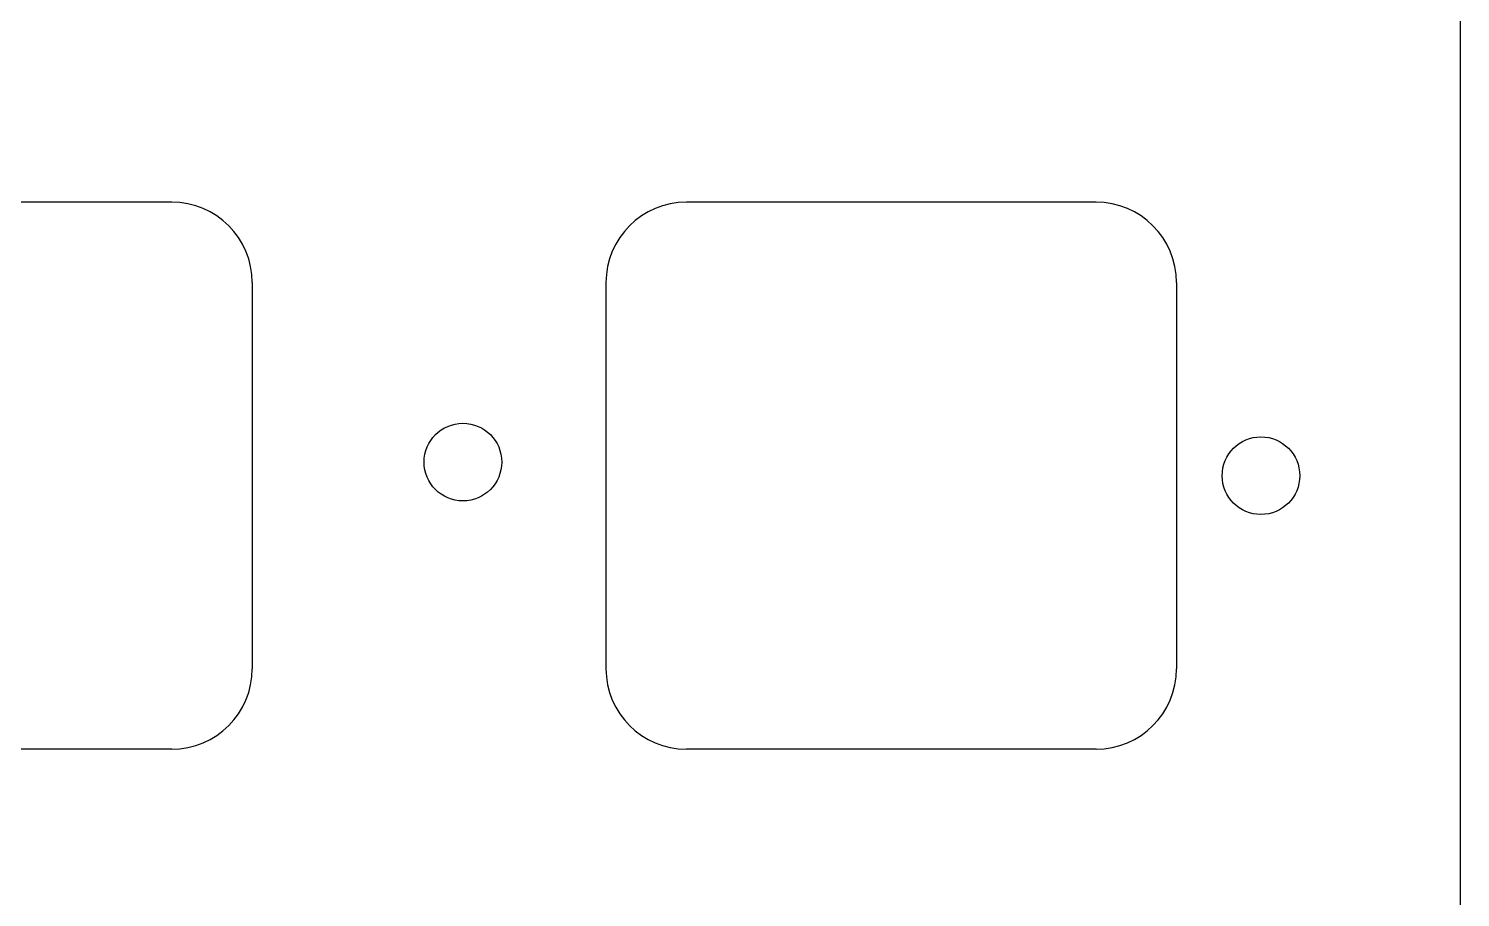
# Model space of a CAD drawing. Header units: millimetres. Extents: x -10 to 277, y -95 to 18.
# Drawn here: x 239.71 to 276.6, y -29.92 to -7.53 of the extents above; entities that cross this region are included whole.
import ezdxf

# ---------------------------------------------------------------- set-up
doc = ezdxf.new("R2010")
doc.units = ezdxf.units.MM
doc.header["$MEASUREMENT"] = 0
doc.layers.add('Edge.Cuts', color=53, linetype='CONTINUOUS')

msp = doc.modelspace()

# ---------------------------------------------------------------- linework, layer by layer
at = {"layer": 'Edge.Cuts', "linetype": 'Continuous'}
for p, q in [((276.6, -93.226), (276.6, 16.026)), ((243.4, -12), (232.85, -12)), ((267.2125, -12), (256.662499, -12)), ((245.475, -14.075), (245.475, -24.025)), ((254.5875, -14.075), (254.5875, -24.025001)), ((269.2875, -14.075), (269.2875, -24.025)), ((243.4, -26.1), (232.85, -26.1)), ((267.2125, -26.1), (256.6625, -26.1))]:
    msp.add_line(p, q, dxfattribs=at)
at = {"layer": 'Edge.Cuts'}
for centre in [(250.9012, -18.7), (271.4625, -19.05)]:
    msp.add_circle(centre, 1, dxfattribs=at)
for centre, radius, start, end in [((243.399972, -14.075015), 2.075015, 0.0004142, 89.9992269), ((256.6625, -14.075), 2.075, 90.0000276, 180), ((267.2125, -14.075), 2.075, 0, 90), ((243.399972, -24.025015), 2.075028, 270.0007731, 0.0004142), ((256.6625, -24.025), 2.075, 180.0000276, 270), ((267.2125, -24.025), 2.075, 270, 0)]:
    msp.add_arc(centre, radius, start, end, dxfattribs=at)

doc.saveas('drawing.dxf')
